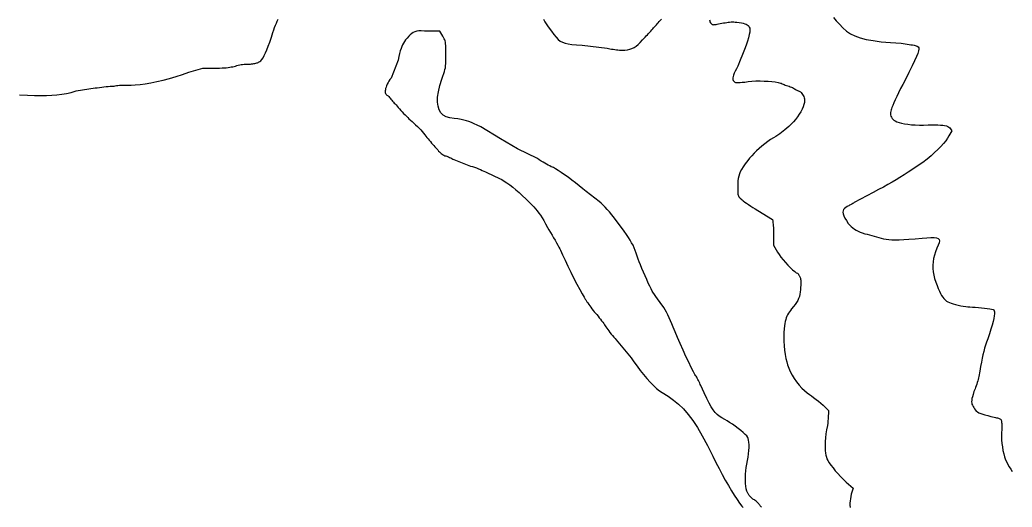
# Model space of a CAD drawing. Extents: x 0.1 to 14.4, y 0 to 16.2.
# Drawn here: x 6.431 to 9.422, y 12.363 to 13.833 of the extents above; entities that cross this region are included whole.
import ezdxf

# ---------------------------------------------------------------- set-up
doc = ezdxf.new("R2010")
doc.units = 0
doc.layers.get('0').update_dxf_attribs({"color": 5, "linetype": 'CONTINUOUS'})
doc.layers.add('1', color=1, linetype='CONTINUOUS')

msp = doc.modelspace()

# ---------------------------------------------------------------- linework, layer by layer
at = {"linetype": 'CONTINUOUS'}
msp.add_lwpolyline([(8.8836, 13.8403), (8.8916, 13.8299), (8.9009, 13.8198), (8.9111, 13.8089), (8.922, 13.7995), (8.9341, 13.7914), (8.9478, 13.7846), (8.9636, 13.7789), (8.9818, 13.7742), (9.0028, 13.7704), (9.0271, 13.7673), (9.055, 13.7648), (9.0871, 13.7628), (9.0934, 13.7619), (9.0996, 13.761), (9.1056, 13.7601), (9.1113, 13.7592), (9.1167, 13.7583), (9.1217, 13.7574), (9.1261, 13.7565), (9.1298, 13.7556), (9.1329, 13.7546), (9.1351, 13.7538), (9.1382, 13.7517), (9.14, 13.7489), (9.1406, 13.7449), (9.1397, 13.7394), (9.1374, 13.732), (9.1334, 13.7222), (9.1277, 13.7096), (9.1201, 13.694), (9.1106, 13.6748), (9.0991, 13.6517), (9.0921, 13.6383), (9.0855, 13.6256), (9.0794, 13.6135), (9.0739, 13.6022), (9.0691, 13.592), (9.0649, 13.5829), (9.0616, 13.5752), (9.0591, 13.5689), (9.0576, 13.5643), (9.0571, 13.5616), (9.0556, 13.5579), (9.0549, 13.5541), (9.0547, 13.5503), (9.0552, 13.5465), (9.0563, 13.5428), (9.0579, 13.5393), (9.06, 13.536), (9.0626, 13.5331), (9.0656, 13.5306), (9.0691, 13.5285), (9.0743, 13.5259), (9.0808, 13.5235), (9.0886, 13.5214), (9.0975, 13.5195), (9.1074, 13.518), (9.1181, 13.5168), (9.1297, 13.5161), (9.142, 13.5158), (9.1548, 13.5159), (9.1682, 13.5165), (9.1793, 13.5165), (9.1892, 13.5164), (9.198, 13.5163), (9.2057, 13.5159), (9.2125, 13.5154), (9.2183, 13.5146), (9.2234, 13.5134), (9.2277, 13.5119), (9.2312, 13.5099), (9.2342, 13.5075), (9.2402, 13.4985), (9.2312, 13.4835), (9.227, 13.476), (9.2216, 13.4681), (9.2149, 13.4597), (9.2071, 13.4509), (9.1982, 13.4418), (9.1882, 13.4325), (9.1772, 13.4229), (9.1651, 13.4131), (9.1521, 13.4033), (9.1381, 13.3934), (9.1228, 13.3832), (9.1088, 13.374), (9.0959, 13.3657), (9.0837, 13.3579), (9.0717, 13.3506), (9.0596, 13.3435), (9.0471, 13.3363), (9.0338, 13.3288), (9.0192, 13.3209), (9.003, 13.3123), (8.9459, 13.2823), (8.9448, 13.2813), (8.9432, 13.2802), (8.9412, 13.2789), (8.939, 13.2776), (8.9366, 13.2763), (8.934, 13.2749), (8.9315, 13.2736), (8.9291, 13.2724), (8.9269, 13.2713), (8.9249, 13.2703), (8.9201, 13.2675), (8.9163, 13.2644), (8.9137, 13.2609), (8.9121, 13.2571), (8.9118, 13.2526), (8.9126, 13.2476), (8.9146, 13.2418), (8.9178, 13.2352), (8.9223, 13.2277), (8.9279, 13.2192), (8.9324, 13.2141), (8.937, 13.2094), (8.9418, 13.2053), (8.9467, 13.2015), (8.952, 13.1982), (8.9575, 13.1952), (8.9636, 13.1926), (8.9701, 13.1902), (8.9772, 13.1881), (8.985, 13.1862), (9.027, 13.1742), (9.0343, 13.1725), (9.0419, 13.1713), (9.05, 13.1704), (9.0591, 13.1699), (9.0694, 13.1697), (9.0813, 13.1699), (9.095, 13.1704), (9.1108, 13.1713), (9.1291, 13.1725), (9.1502, 13.1742), (9.1649, 13.1757), (9.177, 13.1765), (9.1866, 13.1766), (9.1937, 13.1757), (9.1986, 13.1738), (9.2014, 13.1707), (9.2023, 13.1663), (9.2015, 13.1605), (9.199, 13.1532), (9.1952, 13.1441), (9.1911, 13.1335), (9.1877, 13.1232), (9.1851, 13.113), (9.1833, 13.103), (9.1824, 13.0931), (9.1824, 13.0832), (9.1834, 13.0732), (9.1853, 13.063), (9.1882, 13.0527), (9.1922, 13.042), (9.1957, 13.0319), (9.1991, 13.0228), (9.2024, 13.0149), (9.2057, 13.0079), (9.2091, 13.0019), (9.2125, 12.9966), (9.2161, 12.9921), (9.2199, 12.9882), (9.2239, 12.9849), (9.2282, 12.982), (9.2325, 12.9801), (9.238, 12.9781), (9.2444, 12.9761), (9.2515, 12.9741), (9.259, 12.9722), (9.2667, 12.9705), (9.2744, 12.9691), (9.2817, 12.968), (9.2884, 12.9672), (9.2943, 12.967), (9.3021, 12.9668), (9.3107, 12.9663), (9.3199, 12.9656), (9.3292, 12.9647), (9.3382, 12.9636), (9.3466, 12.9624), (9.354, 12.9612), (9.36, 12.9601), (9.3643, 12.9589), (9.3664, 12.958), (9.3678, 12.9555), (9.3685, 12.9518), (9.3685, 12.9467), (9.3678, 12.9403), (9.3664, 12.9324), (9.3642, 12.9231), (9.3613, 12.9124), (9.3577, 12.9001), (9.3534, 12.8863), (9.3483, 12.8709), (9.3449, 12.8612), (9.3418, 12.8518), (9.3389, 12.8424), (9.3362, 12.8329), (9.3337, 12.8228), (9.3313, 12.8121), (9.3289, 12.8003), (9.3264, 12.7874), (9.3239, 12.7729), (9.3213, 12.7568), (9.3203, 12.7529), (9.3192, 12.7486), (9.3179, 12.744), (9.3165, 12.7392), (9.3149, 12.7342), (9.3133, 12.7293), (9.3116, 12.7245), (9.3099, 12.7199), (9.3081, 12.7156), (9.3063, 12.7117), (9.3039, 12.7034), (9.302, 12.6963), (9.3006, 12.6904), (9.2998, 12.6853), (9.2995, 12.6809), (9.2998, 12.6771), (9.3006, 12.6737), (9.302, 12.6704), (9.3039, 12.6671), (9.3063, 12.6637), (9.3083, 12.6595), (9.3108, 12.656), (9.3137, 12.6529), (9.3174, 12.6503), (9.3217, 12.6479), (9.3269, 12.6457), (9.3329, 12.6436), (9.3399, 12.6415), (9.3481, 12.6392), (9.3574, 12.6366), (9.3625, 12.6357), (9.3671, 12.6348), (9.3712, 12.6339), (9.3749, 12.633), (9.378, 12.6321), (9.3807, 12.6312), (9.383, 12.6303), (9.3848, 12.6294), (9.3863, 12.6285), (9.3874, 12.6276), (9.3882, 12.6265), (9.3888, 12.6251), (9.3894, 12.6232), (9.3897, 12.621), (9.39, 12.6182), (9.3902, 12.6151), (9.3903, 12.6115), (9.3904, 12.6074), (9.3904, 12.6027), (9.3904, 12.5976), (9.3898, 12.5874), (9.3896, 12.5769), (9.39, 12.5662), (9.3909, 12.5554), (9.3923, 12.5447), (9.3941, 12.5343), (9.3963, 12.5243), (9.3989, 12.5149), (9.402, 12.5062), (9.4054, 12.4985), (9.4092, 12.4913), (9.4132, 12.4842), (9.4175, 12.4774), (9.4219, 12.4708)], dxfattribs=at)
at = {"layer": '1', "linetype": 'CONTINUOUS'}
for points in [[(6.4294, 13.6066), (6.4533, 13.6058), (6.4746, 13.6053), (6.4938, 13.605), (6.5113, 13.6052), (6.5274, 13.6059), (6.5425, 13.607), (6.557, 13.6088), (6.5713, 13.6113), (6.5857, 13.6145), (6.6006, 13.6186), (6.6577, 13.6276), (6.6641, 13.6285), (6.6708, 13.6294), (6.6776, 13.6303), (6.6842, 13.631), (6.6907, 13.6318), (6.6968, 13.6324), (6.7024, 13.6329), (6.7073, 13.6333), (6.7115, 13.6335), (6.7147, 13.6336), (6.7179, 13.6344), (6.7218, 13.6351), (6.7263, 13.6356), (6.7314, 13.636), (6.7369, 13.6363), (6.7426, 13.6364), (6.7485, 13.6366), (6.7544, 13.6366), (6.7602, 13.6366), (6.7658, 13.6366), (6.7784, 13.6371), (6.7928, 13.6384), (6.8087, 13.6405), (6.8258, 13.6435), (6.8438, 13.6471), (6.8626, 13.6516), (6.8819, 13.6567), (6.9014, 13.6624), (6.9208, 13.6687), (6.9399, 13.6757), (6.982, 13.6877), (7.024, 13.6877), (7.0325, 13.6878), (7.04, 13.688), (7.0468, 13.6884), (7.0528, 13.6889), (7.0582, 13.6896), (7.0632, 13.6903), (7.0678, 13.6911), (7.0723, 13.6919), (7.0766, 13.6928), (7.0811, 13.6937), (7.0849, 13.6953), (7.0889, 13.6966), (7.0932, 13.6976), (7.0976, 13.6984), (7.1021, 13.6989), (7.1066, 13.6993), (7.111, 13.6995), (7.1153, 13.6997), (7.1193, 13.6997), (7.1231, 13.6997), (7.126, 13.6998), (7.1291, 13.7), (7.1324, 13.7004), (7.1357, 13.701), (7.1389, 13.7016), (7.1419, 13.7023), (7.1447, 13.7031), (7.1471, 13.7039), (7.1489, 13.7048), (7.1502, 13.7057), (7.1537, 13.7072), (7.1571, 13.7098), (7.1605, 13.7136), (7.1639, 13.7187), (7.1674, 13.7252), (7.1711, 13.7332), (7.1751, 13.7426), (7.1794, 13.7537), (7.184, 13.7663), (7.1892, 13.7808), (7.1912, 13.7881), (7.1934, 13.7954), (7.1959, 13.8027), (7.1985, 13.8099), (7.2012, 13.8168), (7.2039, 13.8234), (7.2065, 13.8295), (7.209, 13.835)], [(8.0092, 13.8356), (8.0109, 13.8315), (8.0133, 13.8269), (8.0167, 13.8216), (8.021, 13.8154), (8.0264, 13.8079), (8.033, 13.7988), (8.0405, 13.7889), (8.047, 13.7809), (8.0531, 13.7744), (8.0593, 13.7693), (8.0661, 13.7654), (8.0739, 13.7625), (8.0833, 13.7604), (8.0948, 13.7588), (8.1089, 13.7577), (8.1261, 13.7568), (8.2012, 13.7477), (8.2051, 13.7469), (8.2093, 13.746), (8.214, 13.7451), (8.2188, 13.7443), (8.2237, 13.7436), (8.2287, 13.743), (8.2335, 13.7425), (8.2381, 13.7421), (8.2424, 13.7418), (8.2462, 13.7417), (8.2547, 13.742), (8.2624, 13.7429), (8.2693, 13.7445), (8.2758, 13.7468), (8.2819, 13.75), (8.288, 13.7541), (8.2942, 13.7591), (8.3006, 13.7652), (8.3076, 13.7724), (8.3153, 13.7808), (8.3189, 13.7845), (8.3225, 13.7882), (8.326, 13.7921), (8.3293, 13.7959), (8.3326, 13.7995), (8.3356, 13.8031), (8.3385, 13.8063), (8.3411, 13.8092), (8.3434, 13.8117), (8.3453, 13.8138), (8.3473, 13.8159), (8.3496, 13.8184), (8.3522, 13.8213), (8.3551, 13.8246), (8.3581, 13.8281), (8.3613, 13.8318), (8.3647, 13.8355)], [(8.5098, 13.8333), (8.51, 13.8299), (8.5108, 13.8269), (8.5122, 13.8241), (8.5141, 13.8218), (8.5165, 13.8198), (8.5176, 13.8191), (8.5191, 13.8187), (8.5209, 13.8186), (8.5232, 13.8187), (8.5259, 13.8191), (8.5291, 13.8196), (8.5327, 13.8203), (8.5368, 13.8211), (8.5414, 13.8219), (8.5465, 13.8228), (8.5518, 13.8237), (8.5567, 13.8246), (8.5614, 13.8254), (8.5659, 13.826), (8.5702, 13.8266), (8.5744, 13.8269), (8.5786, 13.8271), (8.5829, 13.827), (8.5872, 13.8265), (8.5916, 13.8258), (8.5992, 13.8249), (8.6057, 13.8239), (8.6114, 13.8229), (8.6161, 13.8216), (8.6201, 13.8202), (8.6234, 13.8185), (8.626, 13.8164), (8.628, 13.814), (8.6295, 13.8111), (8.6306, 13.8078), (8.6311, 13.8027), (8.6306, 13.7962), (8.6293, 13.7885), (8.627, 13.7793), (8.6239, 13.7688), (8.6198, 13.7568), (8.6149, 13.7433), (8.609, 13.7283), (8.6022, 13.7118), (8.5946, 13.6937), (8.5905, 13.6853), (8.587, 13.6781), (8.5842, 13.6719), (8.5822, 13.6666), (8.5807, 13.6622), (8.5799, 13.6585), (8.5797, 13.6554), (8.5801, 13.6528), (8.581, 13.6506), (8.5826, 13.6486), (8.5835, 13.647), (8.5846, 13.6457), (8.5859, 13.6448), (8.5877, 13.6441), (8.5901, 13.6438), (8.5932, 13.6437), (8.5971, 13.6438), (8.6021, 13.6442), (8.6082, 13.6448), (8.6156, 13.6456), (8.6261, 13.6472), (8.6375, 13.6482), (8.6496, 13.6488), (8.6619, 13.6489), (8.6742, 13.6486), (8.6861, 13.648), (8.6973, 13.6471), (8.7076, 13.6458), (8.7165, 13.6443), (8.7237, 13.6426), (8.7258, 13.6417), (8.7283, 13.6405), (8.7312, 13.6393), (8.7345, 13.638), (8.738, 13.6366), (8.7417, 13.6353), (8.7455, 13.634), (8.7493, 13.6327), (8.7531, 13.6316), (8.7568, 13.6306), (8.7595, 13.6288), (8.7624, 13.6271), (8.7653, 13.6254), (8.7681, 13.6238), (8.7706, 13.6224), (8.773, 13.6211), (8.7749, 13.6201), (8.7765, 13.6193), (8.7778, 13.6186), (8.7797, 13.6183), (8.7817, 13.6173), (8.7837, 13.6157), (8.7858, 13.6136), (8.7879, 13.6111), (8.7899, 13.6082), (8.7917, 13.6051), (8.7934, 13.6017), (8.7947, 13.5982), (8.7958, 13.5946), (8.7962, 13.5897), (8.7955, 13.5839), (8.794, 13.5776), (8.7915, 13.5707), (8.7883, 13.5634), (8.7843, 13.5559), (8.7797, 13.5482), (8.7746, 13.5405), (8.7689, 13.5329), (8.7628, 13.5255), (8.7552, 13.518), (8.7484, 13.5116), (8.7424, 13.5061), (8.7369, 13.5013), (8.7316, 13.497), (8.7264, 13.4931), (8.7212, 13.4894), (8.7156, 13.4856), (8.7095, 13.4817), (8.7027, 13.4775), (8.6937, 13.4718), (8.6848, 13.4657), (8.676, 13.4591), (8.6674, 13.4523), (8.6592, 13.4452), (8.6512, 13.4379), (8.6438, 13.4305), (8.6368, 13.4231), (8.6304, 13.4157), (8.6246, 13.4084), (8.6172, 13.3984), (8.6111, 13.3896), (8.6062, 13.3819), (8.6024, 13.3749), (8.5995, 13.3682), (8.5974, 13.3617), (8.596, 13.355), (8.5951, 13.3477), (8.5947, 13.3396), (8.5946, 13.3303), (8.5946, 13.3229), (8.5947, 13.3168), (8.5948, 13.3118), (8.5952, 13.3077), (8.5957, 13.3044), (8.5965, 13.3018), (8.5977, 13.2996), (8.5992, 13.2978), (8.6012, 13.296), (8.6036, 13.2943), (8.6051, 13.2922), (8.6078, 13.2897), (8.6114, 13.2867), (8.6159, 13.2833), (8.6212, 13.2797), (8.6272, 13.2757), (8.6336, 13.2715), (8.6404, 13.2672), (8.6475, 13.2628), (8.6547, 13.2583), (8.6997, 13.2312), (8.6998, 13.2299), (8.7, 13.2277), (8.7004, 13.2248), (8.7008, 13.2212), (8.7012, 13.217), (8.7017, 13.2122), (8.702, 13.207), (8.7024, 13.2013), (8.7026, 13.1954), (8.7027, 13.1892), (8.7027, 13.1532), (8.7147, 13.1321), (8.7191, 13.1253), (8.7247, 13.1175), (8.7313, 13.1092), (8.7385, 13.1008), (8.7459, 13.0927), (8.7532, 13.0852), (8.7601, 13.0787), (8.7662, 13.0736), (8.7712, 13.0703), (8.7748, 13.0691), (8.7751, 13.0687), (8.7755, 13.0683), (8.776, 13.0676), (8.7767, 13.0668), (8.7774, 13.0658), (8.7782, 13.0647), (8.779, 13.0633), (8.7799, 13.0618), (8.7808, 13.0601), (8.7817, 13.0582), (8.7825, 13.0561), (8.7833, 13.0537), (8.784, 13.051), (8.7845, 13.048), (8.7849, 13.0447), (8.785, 13.041), (8.7849, 13.0368), (8.7845, 13.0322), (8.7838, 13.027), (8.7836, 13.0193), (8.783, 13.0121), (8.7819, 13.0054), (8.7803, 12.999), (8.7782, 12.9929), (8.7753, 12.9868), (8.7719, 12.9807), (8.7676, 12.9745), (8.7626, 12.9679), (8.7568, 12.961), (8.7533, 12.9565), (8.7502, 12.9522), (8.7475, 12.9479), (8.745, 12.9434), (8.7429, 12.9388), (8.741, 12.9339), (8.7393, 12.9287), (8.7379, 12.923), (8.7367, 12.9168), (8.7357, 12.9099), (8.7343, 12.9007), (8.7335, 12.8897), (8.7333, 12.8772), (8.7337, 12.8639), (8.7346, 12.8502), (8.736, 12.8366), (8.7377, 12.8236), (8.7398, 12.8116), (8.7421, 12.8012), (8.7447, 12.7928), (8.7481, 12.7827), (8.7528, 12.7722), (8.7584, 12.7616), (8.765, 12.7511), (8.7721, 12.741), (8.7798, 12.7314), (8.7876, 12.7225), (8.7956, 12.7147), (8.8034, 12.708), (8.8108, 12.7027), (8.8167, 12.6986), (8.8234, 12.6937), (8.8305, 12.6882), (8.8378, 12.6823), (8.845, 12.6764), (8.8517, 12.6707), (8.8576, 12.6654), (8.8625, 12.6608), (8.866, 12.6571), (8.8679, 12.6547), (8.8679, 12.6533), (8.8678, 12.6511), (8.8678, 12.6481), (8.8677, 12.6444), (8.8675, 12.64), (8.8672, 12.635), (8.8668, 12.6294), (8.8663, 12.6232), (8.8657, 12.6166), (8.8649, 12.6096), (8.8624, 12.5965), (8.8605, 12.584), (8.8591, 12.5724), (8.8582, 12.5615), (8.8577, 12.5514), (8.8577, 12.5421), (8.8582, 12.5337), (8.859, 12.5261), (8.8602, 12.5194), (8.8619, 12.5135), (8.8635, 12.5092), (8.8664, 12.5037), (8.8705, 12.4971), (8.8757, 12.4897), (8.8818, 12.4816), (8.8887, 12.4731), (8.8963, 12.4643), (8.9044, 12.4555), (8.913, 12.4468), (8.9219, 12.4384), (8.9429, 12.4204), (8.9369, 12.4024), (8.9353, 12.3954), (8.9341, 12.3886), (8.9332, 12.3819), (8.9328, 12.3753), (8.9328, 12.3686), (8.9333, 12.3618)], [(8.6661, 12.3627), (8.6643, 12.3651), (8.6625, 12.3674), (8.6607, 12.3694), (8.6596, 12.3712), (8.6582, 12.3733), (8.6565, 12.3753), (8.6546, 12.3774), (8.6524, 12.3795), (8.6501, 12.3815), (8.6476, 12.3833), (8.645, 12.3849), (8.6423, 12.3863), (8.6396, 12.3874), (8.6378, 12.3892), (8.6361, 12.391), (8.6343, 12.3928), (8.6326, 12.3946), (8.631, 12.3964), (8.6295, 12.3982), (8.6281, 12.4), (8.6268, 12.4018), (8.6256, 12.4036), (8.6246, 12.4054), (8.6222, 12.4113), (8.6203, 12.4182), (8.6189, 12.4259), (8.618, 12.4343), (8.6175, 12.4433), (8.6175, 12.4528), (8.6179, 12.4625), (8.6188, 12.4725), (8.62, 12.4825), (8.6216, 12.4925), (8.6241, 12.5033), (8.626, 12.5139), (8.6274, 12.5242), (8.6283, 12.534), (8.6288, 12.5432), (8.6288, 12.5515), (8.6283, 12.5589), (8.6275, 12.5651), (8.6262, 12.5701), (8.6246, 12.5736), (8.6218, 12.5777), (8.6172, 12.5826), (8.611, 12.5883), (8.6038, 12.5943), (8.5957, 12.6006), (8.5872, 12.6069), (8.5786, 12.6129), (8.5702, 12.6186), (8.5624, 12.6235), (8.5556, 12.6276), (8.5465, 12.6328), (8.5388, 12.6377), (8.5322, 12.6429), (8.5263, 12.6489), (8.5206, 12.6562), (8.5149, 12.6653), (8.5087, 12.6767), (8.5016, 12.6909), (8.4934, 12.7084), (8.4835, 12.7297), (8.4817, 12.7334), (8.4799, 12.7372), (8.4781, 12.741), (8.4763, 12.7448), (8.4745, 12.7485), (8.4727, 12.752), (8.4709, 12.7553), (8.4691, 12.7582), (8.4673, 12.7607), (8.4655, 12.7628), (8.4609, 12.7714), (8.4545, 12.7842), (8.4469, 12.8), (8.4386, 12.818), (8.4298, 12.8371), (8.4211, 12.8564), (8.413, 12.8749), (8.4059, 12.8916), (8.4002, 12.9056), (8.3964, 12.9159), (8.392, 12.9256), (8.3877, 12.9346), (8.3835, 12.9432), (8.3794, 12.9512), (8.3754, 12.9587), (8.3713, 12.9657), (8.3672, 12.972), (8.363, 12.9779), (8.3588, 12.9832), (8.3544, 12.988), (8.3363, 13.015), (8.3332, 13.0214), (8.3294, 13.0296), (8.325, 13.0392), (8.3202, 13.0497), (8.3153, 13.0608), (8.3104, 13.0721), (8.3056, 13.0832), (8.3013, 13.0936), (8.2974, 13.1031), (8.2943, 13.1111), (8.2916, 13.1206), (8.2888, 13.1294), (8.2858, 13.1376), (8.2825, 13.1455), (8.2789, 13.1532), (8.2748, 13.1608), (8.2702, 13.1687), (8.265, 13.1769), (8.259, 13.1857), (8.2523, 13.1952), (8.2412, 13.2104), (8.2315, 13.2236), (8.2228, 13.2351), (8.215, 13.2451), (8.208, 13.2538), (8.2014, 13.2614), (8.1953, 13.2681), (8.1893, 13.2742), (8.1833, 13.2798), (8.1772, 13.2853), (8.1381, 13.3153), (8.1278, 13.3237), (8.1169, 13.3323), (8.1056, 13.3411), (8.0942, 13.3498), (8.083, 13.3581), (8.0722, 13.3659), (8.0622, 13.3729), (8.0531, 13.379), (8.0453, 13.3839), (8.039, 13.3874), (8.036, 13.3886), (8.0323, 13.3902), (8.0281, 13.3923), (8.0234, 13.3947), (8.0184, 13.3975), (8.0131, 13.4006), (8.0076, 13.4039), (8.002, 13.4073), (7.9965, 13.4108), (7.991, 13.4144), (7.9309, 13.4444), (7.8799, 13.4745), (7.8198, 13.5105), (7.809, 13.5155), (7.7998, 13.5197), (7.7916, 13.5232), (7.784, 13.5261), (7.7767, 13.5285), (7.769, 13.5306), (7.7607, 13.5325), (7.7511, 13.5342), (7.74, 13.5358), (7.7267, 13.5375), (7.7159, 13.5404), (7.7069, 13.5454), (7.6998, 13.5524), (7.6945, 13.5615), (7.6911, 13.5724), (7.6895, 13.5853), (7.6899, 13.6), (7.6922, 13.6165), (7.6965, 13.6348), (7.7027, 13.6547), (7.706, 13.6637), (7.7086, 13.6711), (7.7106, 13.6775), (7.7121, 13.6832), (7.7132, 13.6888), (7.7139, 13.6946), (7.7144, 13.7012), (7.7146, 13.7089), (7.7147, 13.7183), (7.7147, 13.7297), (7.7147, 13.7403), (7.7146, 13.7489), (7.7145, 13.7558), (7.7141, 13.7613), (7.7136, 13.7658), (7.7128, 13.7695), (7.7116, 13.7729), (7.7101, 13.7761), (7.7081, 13.7797), (7.7057, 13.7838), (7.6967, 13.7988), (7.6607, 13.7988), (7.6499, 13.7995), (7.6408, 13.7998), (7.6332, 13.7996), (7.6268, 13.7988), (7.6212, 13.7973), (7.6163, 13.7951), (7.6118, 13.7922), (7.6073, 13.7883), (7.6027, 13.7836), (7.5976, 13.7778), (7.5934, 13.7726), (7.5899, 13.7677), (7.5868, 13.7629), (7.5842, 13.758), (7.5818, 13.7526), (7.5796, 13.7466), (7.5775, 13.7398), (7.5754, 13.7318), (7.5731, 13.7226), (7.5706, 13.7117), (7.5495, 13.6577), (7.5461, 13.6531), (7.5431, 13.6484), (7.5404, 13.6437), (7.538, 13.639), (7.536, 13.6344), (7.5344, 13.63), (7.5332, 13.6258), (7.5323, 13.622), (7.5317, 13.6186), (7.5315, 13.6156), (7.5316, 13.6146), (7.5319, 13.6135), (7.5323, 13.6123), (7.533, 13.611), (7.5338, 13.6096), (7.5348, 13.6083), (7.5359, 13.6069), (7.5373, 13.6057), (7.5388, 13.6046), (7.5405, 13.6036), (7.5424, 13.6016), (7.5445, 13.5993), (7.5467, 13.5968), (7.549, 13.5941), (7.5514, 13.5912), (7.554, 13.5883), (7.5565, 13.5853), (7.5592, 13.5823), (7.5619, 13.5794), (7.5646, 13.5766), (7.5675, 13.5728), (7.5709, 13.5687), (7.5747, 13.5645), (7.5787, 13.5601), (7.583, 13.5556), (7.5873, 13.5511), (7.5916, 13.5466), (7.5958, 13.5424), (7.5998, 13.5383), (7.6036, 13.5345), (7.6083, 13.5307), (7.6132, 13.5264), (7.6183, 13.5217), (7.6235, 13.5168), (7.6288, 13.5116), (7.6339, 13.5064), (7.6388, 13.5012), (7.6435, 13.4961), (7.6478, 13.4912), (7.6517, 13.4865), (7.6545, 13.4827), (7.6577, 13.4787), (7.6611, 13.4745), (7.6646, 13.4702), (7.6682, 13.4658), (7.6718, 13.4616), (7.6753, 13.4576), (7.6787, 13.4538), (7.6818, 13.4504), (7.6847, 13.4474), (7.6874, 13.4439), (7.6901, 13.4406), (7.6928, 13.4375), (7.6955, 13.4347), (7.6982, 13.4321), (7.7009, 13.4297), (7.7036, 13.4277), (7.7063, 13.4259), (7.709, 13.4245), (7.7117, 13.4234), (7.713, 13.4232), (7.7148, 13.4228), (7.7172, 13.422), (7.7199, 13.4209), (7.723, 13.4197), (7.7262, 13.4182), (7.7295, 13.4167), (7.7328, 13.415), (7.7359, 13.4132), (7.7387, 13.4114), (7.7838, 13.3934), (7.7893, 13.3922), (7.7952, 13.3906), (7.8011, 13.3887), (7.8071, 13.3864), (7.8131, 13.384), (7.8188, 13.3815), (7.8243, 13.379), (7.8293, 13.3766), (7.8339, 13.3743), (7.8378, 13.3724), (7.8769, 13.3544), (7.8835, 13.3511), (7.8909, 13.3469), (7.8988, 13.3416), (7.9073, 13.3355), (7.9163, 13.3285), (7.9257, 13.3206), (7.9356, 13.312), (7.9458, 13.3027), (7.9563, 13.2928), (7.967, 13.2823), (7.9737, 13.2754), (7.9798, 13.269), (7.9853, 13.2629), (7.9903, 13.2567), (7.9951, 13.2504), (7.9998, 13.2436), (8.0046, 13.2361), (8.0096, 13.2277), (8.0151, 13.2181), (8.021, 13.2072), (8.0256, 13.1998), (8.0303, 13.192), (8.0349, 13.184), (8.0395, 13.176), (8.0439, 13.1682), (8.048, 13.1607), (8.0518, 13.1538), (8.0551, 13.1476), (8.0579, 13.1423), (8.0601, 13.1381), (8.0663, 13.1241), (8.0739, 13.1078), (8.0825, 13.0901), (8.0917, 13.0716), (8.101, 13.0533), (8.11, 13.0359), (8.1183, 13.0201), (8.1256, 13.0069), (8.1313, 12.9969), (8.1351, 12.991), (8.1363, 12.9888), (8.138, 12.9861), (8.14, 12.9827), (8.1425, 12.979), (8.1453, 12.9748), (8.1483, 12.9704), (8.1516, 12.9659), (8.155, 12.9612), (8.1586, 12.9565), (8.1622, 12.952), (8.1658, 12.9481), (8.1696, 12.9438), (8.1735, 12.9393), (8.1773, 12.9346), (8.1809, 12.9298), (8.1844, 12.9251), (8.1877, 12.9207), (8.1906, 12.9166), (8.1931, 12.913), (8.1952, 12.9099), (8.1973, 12.9069), (8.1998, 12.9032), (8.2027, 12.8991), (8.206, 12.8947), (8.2095, 12.89), (8.2131, 12.8853), (8.2169, 12.8805), (8.2208, 12.876), (8.2246, 12.8717), (8.2282, 12.8679), (8.2733, 12.8138), (8.2818, 12.8011), (8.291, 12.7882), (8.3008, 12.7754), (8.3108, 12.763), (8.3209, 12.7511), (8.331, 12.7401), (8.3408, 12.7301), (8.35, 12.7214), (8.3587, 12.7142), (8.3664, 12.7087), (8.3844, 12.6977), (8.401, 12.6861), (8.4165, 12.6734), (8.4311, 12.6592), (8.4452, 12.643), (8.4591, 12.6244), (8.4732, 12.6029), (8.4877, 12.578), (8.5031, 12.5494), (8.5195, 12.5165), (8.5287, 12.4977), (8.5381, 12.4793), (8.5476, 12.4614), (8.5571, 12.4442), (8.5664, 12.4279), (8.5755, 12.4127), (8.5842, 12.3988), (8.5924, 12.3863), (8.5999, 12.3754), (8.6066, 12.3664), (8.6085, 12.3643), (8.6105, 12.3618)]]:
    msp.add_lwpolyline(points, dxfattribs=at)

doc.saveas('drawing.dxf')
